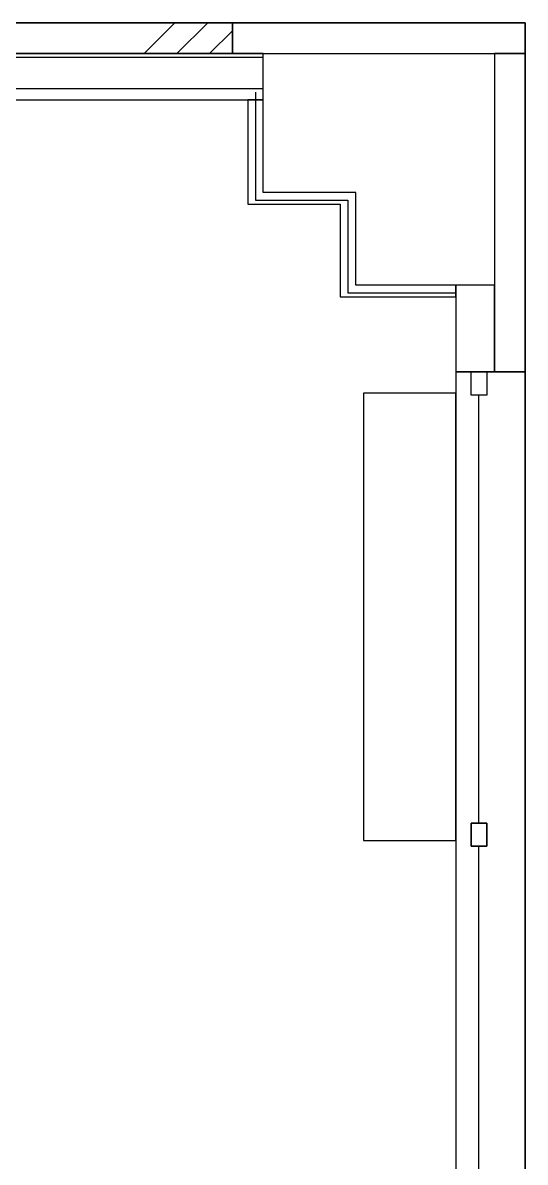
# Model space of a CAD drawing. Extents: x -170 to 1783, y -20 to 1205.
# Drawn here: x 1434.8 to 1500, y 1052.3 to 1200 of the extents above; entities that cross this region are included whole.
import ezdxf

# ---------------------------------------------------------------- set-up
doc = ezdxf.new("R2010")
doc.units = 0
doc.header["$LTSCALE"] = 96
doc.header["$MEASUREMENT"] = 0
for name, color, linetype in [('A-E-COLM_A', 7, 'Continuous'), ('A-GLAZ_A', 7, 'Continuous'), ('A-WALL-BLOW_A', 7, 'Continuous'), ('A-WALL-EXIST_A', 7, 'Continuous'), ('A-WALL-EXT_A', 7, 'Continuous'), ('A-WALL-PATT_A', 7, 'Continuous'), ('A-WALL_A', 7, 'Continuous'), ('I-E-FILL-DMSE_A', 7, 'Continuous'), ('I-E-WALL_A', 7, 'Continuous'), ('I-MECH_A', 7, 'Continuous'), ('X-BASE-04-EXISTING_A', 7, 'Continuous')]:
    doc.layers.add(name, color=color, linetype=linetype)

# ---------------------------------------------------------------- blocks, each defined once
blk = doc.blocks.new('ORNER')
at = {"color": 7, "linetype": 'Continuous'}
for p, q in [((0, 0), (30, 0)), ((0, -30), (0, 0)), ((0, 0), (0, 0)), ((30, 0), (30, -18)), ((30, -18), (18, -18)), ((18, -18), (18, -30)), ((18, -30), (0, -30))]:
    blk.add_line(p, q, dxfattribs=at)

msp = doc.modelspace()

# ---------------------------------------------------------------- linework, layer by layer
at = {"layer": 'A-E-COLM_A', "color": 7, "linetype": 'Continuous'}
for p, q in [((1465, 1191), (1465, 1177)), ((1466, 1178), (1466, 1191)), ((1465, 1177), (1477, 1177)), ((1478, 1178), (1466, 1178)), ((1477, 1177), (1477, 1165)), ((1478, 1166), (1478, 1178)), ((1491, 1166), (1478, 1166)), ((1477, 1165), (1491, 1165))]:
    msp.add_line(p, q, dxfattribs=at)
at = {"layer": 'A-GLAZ_A', "color": 212, "linetype": 'Continuous'}
for p, q in [((1493, 1151.75), (1493, 1154.75)), ((1493, 1154.75), (1495, 1154.75)), ((1495, 1154.75), (1495, 1151.75)), ((1495, 1151.75), (1493, 1151.75)), ((1493, 1151.75), (1493, 1151.75)), ((1494, 1096.28125), (1494, 1151.75)), ((1493, 1093.28125), (1493, 1096.28125)), ((1493, 1096.28125), (1495, 1096.28125)), ((1493, 1096.28125), (1493, 1093.28125)), ((1495, 1096.28125), (1493, 1096.28125)), ((1493, 1096.28125), (1493, 1096.28125)), ((1495, 1096.28125), (1495, 1093.28125)), ((1495, 1093.28125), (1495, 1096.28125)), ((1495, 1093.28125), (1493, 1093.28125)), ((1493, 1093.28125), (1493, 1093.28125)), ((1493, 1093.28125), (1495, 1093.28125)), ((1494, 1037.8125), (1494, 1093.28125))]:
    msp.add_line(p, q, dxfattribs=at)
at = {"layer": 'A-WALL-BLOW_A', "color": 5, "linetype": 'Continuous'}
for p, q in [((1500, 1154.75), (1491, 1154.75)), ((1491, 1154.75), (1491, 917.875)), ((1500, 917.875), (1500, 1154.75))]:
    msp.add_line(p, q, dxfattribs=at)
at = {"layer": 'A-WALL-EXIST_A', "color": 2, "linetype": 'Continuous'}
for p, q in [((1466, 1190), (1464, 1190)), ((1464, 1190), (1464, 1176.5)), ((1466, 1178), (1466, 1190)), ((1478, 1178), (1466, 1178)), ((1478, 1166), (1478, 1178)), ((1464, 1176.5), (1476, 1176.5)), ((1476, 1176.5), (1476, 1164.5)), ((1491, 1166), (1478, 1166)), ((1491, 1164.5), (1491, 1166)), ((1476, 1164.5), (1491, 1164.5))]:
    msp.add_line(p, q, dxfattribs=at)
at = {"layer": 'A-WALL-EXT_A', "color": 2, "linetype": 'Continuous'}
for p, q in [((1500, 1200), (1462, 1200)), ((1462, 1200), (1462, 1196)), ((1500, 1196), (1500, 1200)), ((1466, 1196), (1216, 1196)), ((1462, 1196), (1500, 1196)), ((1466, 1190), (1466, 1196)), ((1500, 1196), (1496, 1196)), ((1496, 1196), (1496, 1154.75)), ((1500, 1154.75), (1500, 1196)), ((1216, 1190), (1466, 1190)), ((1496, 1166), (1491, 1166)), ((1491, 1166), (1491, 1154.75)), ((1496, 1154.75), (1496, 1166)), ((1491, 1154.75), (1496, 1154.75)), ((1496, 1154.75), (1500, 1154.75))]:
    msp.add_line(p, q, dxfattribs=at)
at = {"layer": 'A-WALL-PATT_A', "color": 47, "linetype": 'Continuous'}
for p, q in [((1450.55844, 1196), (1454.55844, 1200)), ((1454.80108, 1196), (1458.80108, 1200)), ((1459.04372, 1196), (1462, 1198.95628))]:
    msp.add_line(p, q, dxfattribs=at)
at = {"layer": 'A-WALL_A', "color": 2, "linetype": 'Continuous'}
for p, q in [((1462, 1200), (38, 1200)), ((1462, 1196), (1462, 1200)), ((38, 1196), (1462, 1196))]:
    msp.add_line(p, q, dxfattribs=at)
at = {"layer": 'I-E-FILL-DMSE_A', "color": 2, "linetype": 'Continuous'}
msp.add_3dface([(329.74999, 1191.5), (1465.99999, 1191.5), (1465.99999, 1195.50107), (329.74999, 1195.50107)], dxfattribs=at)
at = {"layer": 'I-E-WALL_A', "color": 132, "linetype": 'Continuous'}
for p, q in [((1466, 1190), (1464, 1190)), ((1464, 1190), (1464, 1176.5)), ((1466, 1178), (1466, 1190)), ((1478, 1178), (1466, 1178)), ((1478, 1166), (1478, 1178)), ((1464, 1176.5), (1476, 1176.5)), ((1476, 1176.5), (1476, 1164.5)), ((1491, 1166), (1478, 1166)), ((1491, 1164.5), (1491, 1166)), ((1476, 1164.5), (1491, 1164.5))]:
    msp.add_line(p, q, dxfattribs=at)
at = {"layer": 'I-MECH_A', "color": 7, "linetype": 'Continuous'}
for p, q in [((1491, 1152.01562), (1479, 1152.01562)), ((1479, 1152.01562), (1479, 1094.01562)), ((1491, 1094.01562), (1491, 1152.01562)), ((1491, 1152.01562), (1491, 1152.01562)), ((1491, 1152.01562), (1491, 1152.01562)), ((1479, 1094.01562), (1491, 1094.01562))]:
    msp.add_line(p, q, dxfattribs=at)
at = {"layer": 'X-BASE-04-EXISTING_A', "color": 7, "linetype": 'Continuous'}
for p, q in [((0, 1200), (1500, 1200)), ((1500, 1200), (1500, 0))]:
    msp.add_line(p, q, dxfattribs=at)
at = {"layer": 'X-BASE-04-EXISTING_A', "color": 2, "linetype": 'Continuous'}
for p, q in [((1462, 1200), (38, 1200)), ((1462, 1196), (1462, 1200)), ((38, 1196), (1462, 1196))]:
    msp.add_line(p, q, dxfattribs=at)
at = {"layer": 'X-BASE-04-EXISTING_A', "color": 47, "linetype": 'Continuous'}
for p, q in [((1450.55844, 1196), (1454.55844, 1200)), ((1454.80108, 1196), (1458.80108, 1200)), ((1459.04372, 1196), (1462, 1198.95628))]:
    msp.add_line(p, q, dxfattribs=at)
at = {"layer": 'X-BASE-04-EXISTING_A', "color": 5, "linetype": 'Continuous'}
for p, q in [((1500, 1154.75), (1491, 1154.75)), ((1491, 1154.75), (1491, 917.875)), ((1500, 917.875), (1500, 1154.75))]:
    msp.add_line(p, q, dxfattribs=at)
at = {"layer": 'X-BASE-04-EXISTING_A', "color": 212, "linetype": 'Continuous'}
for p, q in [((1493, 1151.75), (1493, 1154.75)), ((1493, 1154.75), (1495, 1154.75)), ((1495, 1154.75), (1495, 1151.75)), ((1495, 1151.75), (1493, 1151.75)), ((1493, 1151.75), (1493, 1151.75)), ((1494, 1096.28125), (1494, 1151.75)), ((1493, 1093.28125), (1493, 1096.28125)), ((1493, 1096.28125), (1495, 1096.28125)), ((1493, 1096.28125), (1493, 1093.28125)), ((1495, 1096.28125), (1493, 1096.28125)), ((1493, 1096.28125), (1493, 1096.28125)), ((1495, 1096.28125), (1495, 1093.28125)), ((1495, 1093.28125), (1495, 1096.28125)), ((1495, 1093.28125), (1493, 1093.28125)), ((1493, 1093.28125), (1493, 1093.28125)), ((1493, 1093.28125), (1495, 1093.28125)), ((1494, 1037.8125), (1494, 1093.28125))]:
    msp.add_line(p, q, dxfattribs=at)

# ---------------------------------------------------------------- block references
at = {"layer": 'A-E-COLM_A', "color": 7, "linetype": 'Continuous', "rotation": 270}
msp.add_blockref('ORNER', (1496, 1196), dxfattribs=at)

doc.saveas('drawing.dxf')
